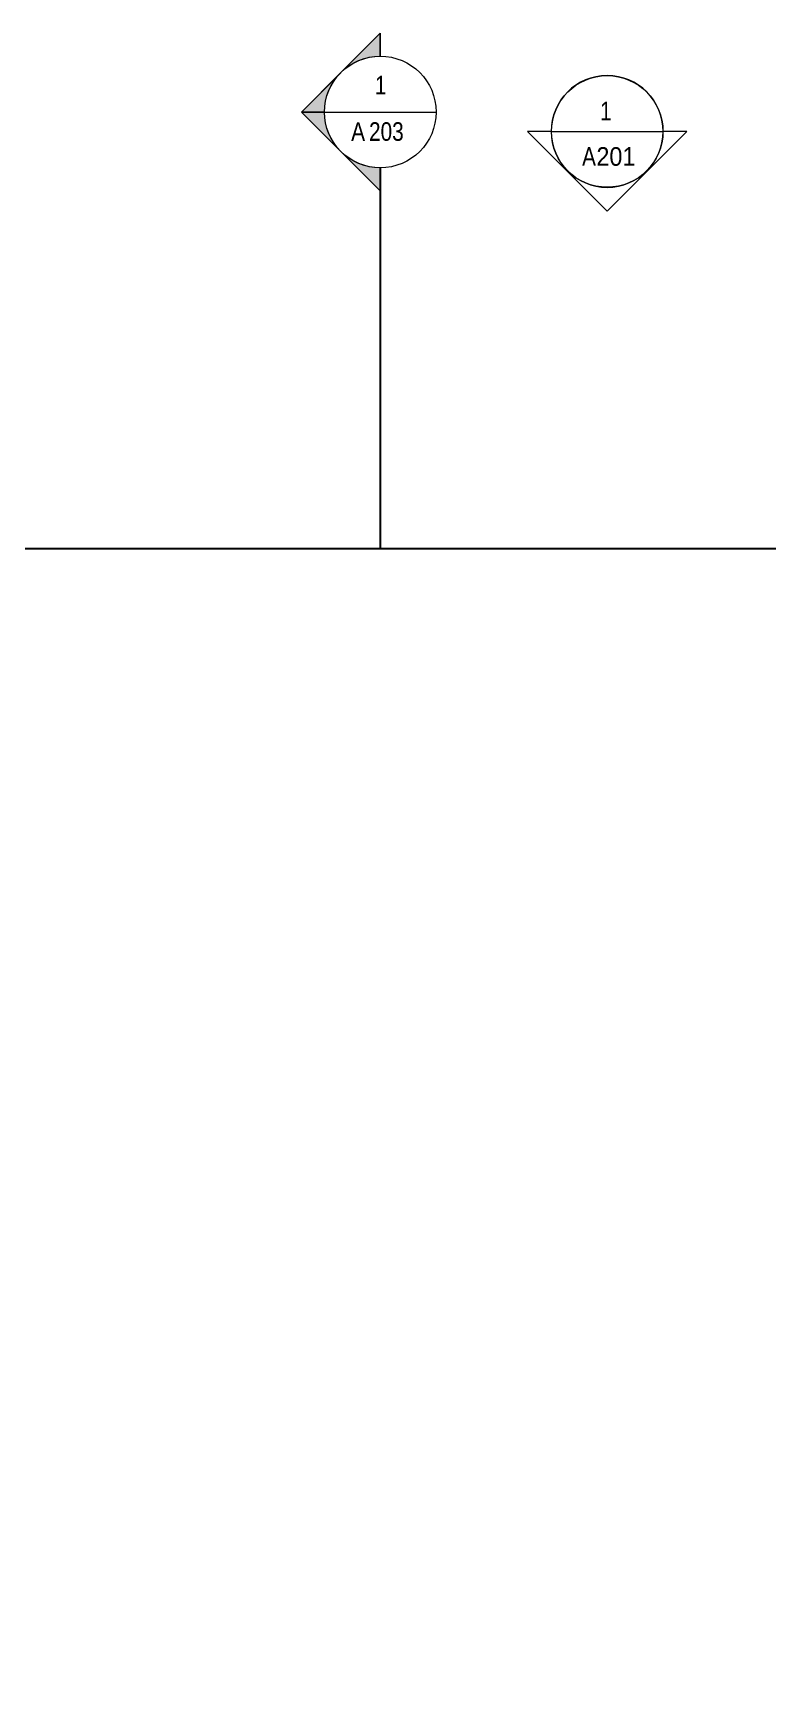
# Model space of a CAD drawing. Header units: millimetres. Extents: x -9358 to 257996, y -67499 to 9117.
# Drawn here: x 20097 to 28000, y -8943 to 8814 of the extents above; entities that cross this region are included whole.
import ezdxf

# ---------------------------------------------------------------- set-up
doc = ezdxf.new("R2010")
doc.units = ezdxf.units.MM
doc.header["$LTSCALE"] = 1000
doc.linetypes.add('Dash Dot 3_8_', pattern=[15.875, 9.525, -3.175, 0, -3.175])
for name, color, linetype, lineweight in [('A-DSG-REF', 8, 'Continuous', 9), ('A-DSG-REF-1', 8, 'Dash Dot 3_8_', 25), ('A-FLR-PAT', 8, 'Continuous', 18), ('A-LIN-30', 8, 'Continuous', 9)]:
    doc.layers.add(name, color=color, linetype=linetype, lineweight=lineweight)
doc.styles.add('Arial_3', font='arial.ttf', dxfattribs={"width": 0.8, "height": 200})
doc.styles.add('Arial_4', font='arial.ttf', dxfattribs={"width": 0.9, "height": 250})

# ---------------------------------------------------------------- blocks, each defined once
blk = doc.blocks.new('Section - M_Section Head - Filled-910193-01-Ground Floor Furniture Plan')
at = {"layer": 'A-DSG-REF'}
h = blk.add_hatch(color=256, dxfattribs=at)
edge = h.paths.add_edge_path(flags=0)
edge.add_line((-6, 8.49), (-6, 6))
edge.add_arc((-6, 0), 6, 90, 135)
edge.add_line((-10.24, 4.24), (-6, 8.49))
h = blk.add_hatch(color=256, dxfattribs=at)
edge = h.paths.add_edge_path(flags=0)
edge.add_line((-6, 8.49), (-1.76, 4.24))
edge.add_arc((-6, 0), 6, 45, 90)
edge.add_line((-6, 6), (-6, 8.49))
h = blk.add_hatch(color=256, dxfattribs=at)
edge = h.paths.add_edge_path(flags=0)
edge.add_line((-14.49, 0), (-10.24, 4.24))
edge.add_arc((-6, 0), 6, 135, 180)
edge.add_line((-12, 0), (-14.49, 0))
h = blk.add_hatch(color=256, dxfattribs=at)
edge = h.paths.add_edge_path(flags=0)
edge.add_line((2.49, 0), (0, 0))
edge.add_arc((-6, 0), 6, 360, 405)
edge.add_line((-1.76, 4.24), (2.49, 0))
for p, q in [((-6, 8.49), (-14.49, 0)), ((-6, 8.49), (-10.24, 4.24)), ((-6, 8.49), (2.49, 0)), ((-6, 6), (-6, 8.49)), ((-6, 8.49), (-6, 6)), ((-1.76, 4.24), (-6, 8.49)), ((-10.24, 4.24), (-14.49, 0)), ((2.49, 0), (-1.76, 4.24)), ((-14.49, 0), (-12, 0)), ((0, 0), (2.49, 0)), ((-12, 0), (-14.49, 0)), ((0, 0), (2.49, 0))]:
    blk.add_line(p, q, dxfattribs=at)
for start, end in [(360, 180), (90, 135), (45, 90), (135, 180), (360, 45), (180, 360)]:
    blk.add_arc((-6, 0), 6, start, end, dxfattribs=at)
blk = doc.blocks.new('Elevation - ELEV_EMPTY-910313-01-Ground Floor Furniture Plan')
at = {"layer": 'A-LIN-30'}
blk.add_line((-6, 0), (6, 0), dxfattribs=at)
blk.add_circle((0, 0), 6, dxfattribs=at)
blk = doc.blocks.new('Elevation - ARROW-909909-01-Ground Floor Furniture Plan')
at = {"layer": 'A-LIN-30'}
for p, q in [((-8.58, 0), (0, 8.58)), ((0, 8.58), (8.58, 0)), ((-6.01, 0), (-8.58, 0)), ((8.58, 0), (6.01, 0))]:
    blk.add_line(p, q, dxfattribs=at)
blk.add_circle((0, 0), 6.01, dxfattribs=at)
blk = doc.blocks.new('G')
blk.add_lwpolyline([(-3220, 3420), (54220, 3420), (54220, -60820), (-3220, -60820)], close=True)
at = {"layer": 'A-DSG-REF'}
blk.add_line((23231, 8113), (24431, 8113), dxfattribs=at)
at = {"layer": 'A-DSG-REF-1'}
blk.add_line((23831, 7513), (23831, 3420), dxfattribs=at)
at = {"layer": 'A-FLR-PAT'}
blk.add_line((54220, 3420), (-3220, 3420), dxfattribs=at)
at = {"layer": 'A-DSG-REF', "extrusion": (0, 0, -1), "xscale": 99.99999999999991, "yscale": 99.99999999999991, "zscale": 99.99999999999991, "rotation": 270.0000000000003}
blk.add_blockref('Section - M_Section Head - Filled-910193-01-Ground Floor Furniture Plan', (-23831, 7513), dxfattribs=at)
at = {"layer": 'A-LIN-30', "extrusion": (0, 0, -1), "xscale": 99.99999999999991, "yscale": 99.99999999999991, "zscale": 99.99999999999991, "rotation": 180}
blk.add_blockref('Elevation - ARROW-909909-01-Ground Floor Furniture Plan', (-26271, 7904), dxfattribs=at)
at = {"layer": 'A-LIN-30', "xscale": 99.99999999999991, "yscale": 99.99999999999991, "zscale": 99.99999999999991}
blk.add_blockref('Elevation - ELEV_EMPTY-910313-01-Ground Floor Furniture Plan', (26271, 7904), dxfattribs=at)
at = {"layer": 'A-DSG-REF', "char_height": 200, "attachment_point": 1, "style": 'Arial_3'}
for s, insert, width in [('\\fArial|b0|i0|c178|p34|;1', (23773, 8502), 192.4), ('\\fArial|b0|i0|c178|p34|;A', (23518, 8003), 232.49), ('203', (23710, 8003), 577.21)]:
    blk.add_mtext(s, dxfattribs=dict(at, insert=insert, width=width))
at = {"layer": 'A-LIN-30', "char_height": 200, "attachment_point": 1, "style": 'Arial_4'}
for s, insert, width in [('\\fArial|b0|i0|c178|p34|;\\W.8;1', (26194, 8224), 153.92), ('\\fArial|b0|i0|c178|p34|;\\W.8;A', (26001, 7735), 185.99), ('201', (26155, 7735), 461.77)]:
    blk.add_mtext(s, dxfattribs=dict(at, insert=insert, width=width))

msp = doc.modelspace()

# ---------------------------------------------------------------- block references
msp.add_blockref('G', (0, -148))

doc.saveas('drawing.dxf')
